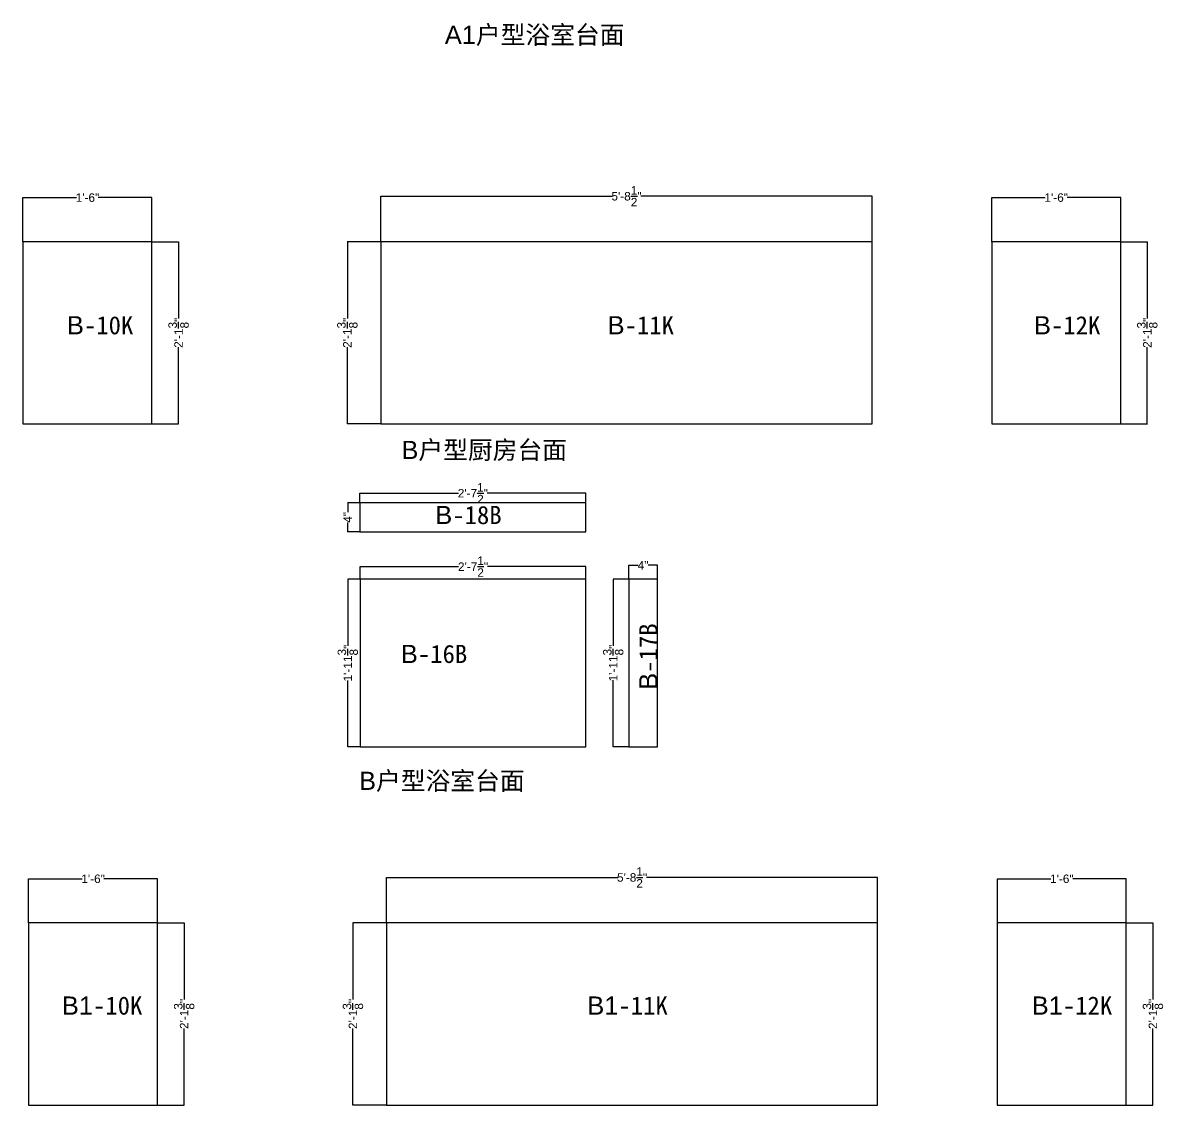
# Model space of a CAD drawing. Header units: inches. Extents: x -997106 to 39633, y -30199 to 1961.
# Drawn here: x 17407 to 21448, y -6293 to -2459 of the extents above; entities that cross this region are included whole.
import ezdxf

# ---------------------------------------------------------------- set-up
doc = ezdxf.new("R2010")
doc.units = ezdxf.units.IN
doc.header["$MEASUREMENT"] = 0
doc.layers.get('Defpoints').update_dxf_attribs({"color": 3})
doc.layers.add('编号', color=10, linetype='Continuous', plot=False)
doc.styles.get("Standard").update_dxf_attribs({"font": 'arial.ttf'})
doc.dimstyles.get("Standard").update_dxf_attribs({"dimtxt": 30, "dimasz": 1, "dimexe": 0.18, "dimexo": 0.0625, "dimgap": 0.09, "dimtad": 0, "dimtoh": 1, "dimdec": 4, "dimlfac": 0.03937, "dimzin": 0, "dimdsep": 46, "dimlunit": 4, "dimtxsty": 'Standard', "dimblk": 'ARCHTICK', "dimcen": 1, "dimadec": 0, "dimazin": 0, "dimtfac": 1, "dimtdec": 4, "dimtix": 1, "dimtofl": 0, "dimtmove": 2, "dimatfit": 3, "dimldrblk": 'ARCHTICK', "dimfxl": 1, "dimtolj": 1, "dimtzin": 0, "dimarcsym": 0})

# ---------------------------------------------------------------- blocks, each defined once
blk = doc.blocks.new('_ArchTick')
at = {"color": 0, "linetype": 'ByBlock', "const_width": 0.15}
blk.add_lwpolyline([(-0.5, -0.5), (0.5, 0.5)], dxfattribs=at)
blk = doc.blocks.new('*D104')
at = {"color": 0, "lineweight": -2, "transparency": 16777216}
for p, q in [((17407.8, -3234.5), (17407.8, -3078.3)), ((17407.8, -3078.5), (17597.7, -3078.5)), ((17864.8, -3078.5), (17674.8, -3078.5)), ((17864.8, -3234.5), (17864.8, -3078.3))]:
    blk.add_line(p, q, dxfattribs=at)
at = {"layer": 'Defpoints', "color": 0, "transparency": 16777216}
for p in [(17864.8, -3078.5), (17407.8, -3234.6), (17864.8, -3234.6)]:
    blk.add_point(p, dxfattribs=at)
at = {"color": 0, "lineweight": -2, "transparency": 16777216, "rotation": 180}
blk.add_blockref('_ArchTick', (17407.8, -3078.5), dxfattribs=at)
at = {"color": 0, "lineweight": -2, "transparency": 16777216}
blk.add_blockref('_ArchTick', (17864.8, -3078.5), dxfattribs=at)
at = {"color": 0, "transparency": 16777216, "insert": (17636.3, -3078.5), "char_height": 30, "attachment_point": 5}
blk.add_mtext('\\A1;1\'-6"', dxfattribs=at)
blk = doc.blocks.new('*D105')
at = {"color": 0, "lineweight": -2, "transparency": 16777216}
for p, q in [((17864.9, -3234.6), (17959.2, -3234.6)), ((17959, -3234.6), (17959, -3506)), ((17959, -3879.6), (17959, -3608.2)), ((17864.9, -3879.6), (17959.2, -3879.6))]:
    blk.add_line(p, q, dxfattribs=at)
at = {"layer": 'Defpoints', "color": 0, "transparency": 16777216}
for p in [(17864.8, -3234.6), (17864.8, -3879.6), (17959, -3879.6)]:
    blk.add_point(p, dxfattribs=at)
at = {"color": 0, "lineweight": -2, "transparency": 16777216}
for p, rotation in [((17959, -3234.6), 90), ((17959, -3879.6), 270)]:
    blk.add_blockref('_ArchTick', p, dxfattribs=dict(at, rotation=rotation))
at = {"color": 0, "transparency": 16777216, "insert": (17959, -3557.1), "char_height": 30, "attachment_point": 5, "rotation": 90}
blk.add_mtext('\\A1;2\'-1{\\H1x;\\S3/8;}"', dxfattribs=at)
blk = doc.blocks.new('*D106')
at = {"color": 0, "lineweight": -2, "transparency": 16777216}
for p, q in [((18676.1, -3234.5), (18676.1, -3073.4)), ((18676.1, -3073.5), (19495.2, -3073.5)), ((20416.1, -3073.5), (19597, -3073.5)), ((20416.1, -3234.5), (20416.1, -3073.4))]:
    blk.add_line(p, q, dxfattribs=at)
at = {"layer": 'Defpoints', "color": 0, "transparency": 16777216}
for p in [(20416.1, -3073.5), (18676.1, -3234.6), (20416.1, -3234.6)]:
    blk.add_point(p, dxfattribs=at)
at = {"color": 0, "lineweight": -2, "transparency": 16777216, "rotation": 180}
blk.add_blockref('_ArchTick', (18676.1, -3073.5), dxfattribs=at)
at = {"color": 0, "lineweight": -2, "transparency": 16777216}
blk.add_blockref('_ArchTick', (20416.1, -3073.5), dxfattribs=at)
at = {"color": 0, "transparency": 16777216, "insert": (19546.1, -3073.5), "char_height": 30, "attachment_point": 5}
blk.add_mtext('\\A1;5\'-8{\\H1x;\\S1/2;}"', dxfattribs=at)
blk = doc.blocks.new('*D107')
at = {"color": 0, "lineweight": -2, "transparency": 16777216}
for p, q in [((18676, -3234.6), (18556.9, -3234.6)), ((18557.1, -3234.6), (18557.1, -3506)), ((18557.1, -3879.6), (18557.1, -3608.2)), ((18676, -3879.6), (18556.9, -3879.6))]:
    blk.add_line(p, q, dxfattribs=at)
at = {"layer": 'Defpoints', "color": 0, "transparency": 16777216}
for p in [(18676.1, -3234.6), (18557.1, -3879.6), (18676.1, -3879.6)]:
    blk.add_point(p, dxfattribs=at)
at = {"color": 0, "lineweight": -2, "transparency": 16777216}
for p, rotation in [((18557.1, -3234.6), 90), ((18557.1, -3879.6), 270)]:
    blk.add_blockref('_ArchTick', p, dxfattribs=dict(at, rotation=rotation))
at = {"color": 0, "transparency": 16777216, "insert": (18557.1, -3557.1), "char_height": 30, "attachment_point": 5, "rotation": 90}
blk.add_mtext('\\A1;2\'-1{\\H1x;\\S3/8;}"', dxfattribs=at)
blk = doc.blocks.new('*D108')
at = {"color": 0, "lineweight": -2, "transparency": 16777216}
for p, q in [((20840.2, -3234.5), (20840.2, -3078.3)), ((20840.2, -3078.5), (21030.1, -3078.5)), ((21297.2, -3078.5), (21107.2, -3078.5)), ((21297.2, -3234.5), (21297.2, -3078.3))]:
    blk.add_line(p, q, dxfattribs=at)
at = {"layer": 'Defpoints', "color": 0, "transparency": 16777216}
for p in [(21297.2, -3078.5), (20840.2, -3234.6), (21297.2, -3234.6)]:
    blk.add_point(p, dxfattribs=at)
at = {"color": 0, "lineweight": -2, "transparency": 16777216, "rotation": 180}
blk.add_blockref('_ArchTick', (20840.2, -3078.5), dxfattribs=at)
at = {"color": 0, "lineweight": -2, "transparency": 16777216}
blk.add_blockref('_ArchTick', (21297.2, -3078.5), dxfattribs=at)
at = {"color": 0, "transparency": 16777216, "insert": (21068.7, -3078.5), "char_height": 30, "attachment_point": 5}
blk.add_mtext('\\A1;1\'-6"', dxfattribs=at)
blk = doc.blocks.new('*D109')
at = {"color": 0, "lineweight": -2, "transparency": 16777216}
for p, q in [((21297.3, -3234.6), (21391.6, -3234.6)), ((21391.4, -3234.6), (21391.4, -3506)), ((21391.4, -3879.6), (21391.4, -3608.2)), ((21297.3, -3879.6), (21391.6, -3879.6))]:
    blk.add_line(p, q, dxfattribs=at)
at = {"layer": 'Defpoints', "color": 0, "transparency": 16777216}
for p in [(21297.2, -3234.6), (21297.2, -3879.6), (21391.4, -3879.6)]:
    blk.add_point(p, dxfattribs=at)
at = {"color": 0, "lineweight": -2, "transparency": 16777216}
for p, rotation in [((21391.4, -3234.6), 90), ((21391.4, -3879.6), 270)]:
    blk.add_blockref('_ArchTick', p, dxfattribs=dict(at, rotation=rotation))
at = {"color": 0, "transparency": 16777216, "insert": (21391.4, -3557.1), "char_height": 30, "attachment_point": 5, "rotation": 90}
blk.add_mtext('\\A1;2\'-1{\\H1x;\\S3/8;}"', dxfattribs=at)
blk = doc.blocks.new('*D148')
at = {"color": 0, "lineweight": -2, "transparency": 16777216}
for p, q in [((17427.7, -5647.2), (17427.7, -5491)), ((17427.7, -5491.1), (17617.6, -5491.1)), ((17884.7, -5491.1), (17694.7, -5491.1)), ((17884.7, -5647.2), (17884.7, -5491))]:
    blk.add_line(p, q, dxfattribs=at)
at = {"layer": 'Defpoints', "color": 0, "transparency": 16777216}
for p in [(17884.7, -5491.1), (17427.7, -5647.2), (17884.7, -5647.2)]:
    blk.add_point(p, dxfattribs=at)
at = {"color": 0, "lineweight": -2, "transparency": 16777216, "rotation": 180}
blk.add_blockref('_ArchTick', (17427.7, -5491.1), dxfattribs=at)
at = {"color": 0, "lineweight": -2, "transparency": 16777216}
blk.add_blockref('_ArchTick', (17884.7, -5491.1), dxfattribs=at)
at = {"color": 0, "transparency": 16777216, "insert": (17656.2, -5491.1), "char_height": 30, "attachment_point": 5}
blk.add_mtext('\\A1;1\'-6"', dxfattribs=at)
blk = doc.blocks.new('*D149')
at = {"color": 0, "lineweight": -2, "transparency": 16777216}
for p, q in [((17884.7, -5647.2), (17979.1, -5647.2)), ((17978.9, -5647.2), (17978.9, -5918.6)), ((17978.9, -6292.2), (17978.9, -6020.9)), ((17884.7, -6292.2), (17979.1, -6292.2))]:
    blk.add_line(p, q, dxfattribs=at)
at = {"layer": 'Defpoints', "color": 0, "transparency": 16777216}
for p in [(17884.7, -5647.2), (17884.7, -6292.2), (17978.9, -6292.2)]:
    blk.add_point(p, dxfattribs=at)
at = {"color": 0, "lineweight": -2, "transparency": 16777216}
for p, rotation in [((17978.9, -5647.2), 90), ((17978.9, -6292.2), 270)]:
    blk.add_blockref('_ArchTick', p, dxfattribs=dict(at, rotation=rotation))
at = {"color": 0, "transparency": 16777216, "insert": (17978.9, -5969.7), "char_height": 30, "attachment_point": 5, "rotation": 90}
blk.add_mtext('\\A1;2\'-1{\\H1x;\\S3/8;}"', dxfattribs=at)
blk = doc.blocks.new('*D150')
at = {"color": 0, "lineweight": -2, "transparency": 16777216}
for p, q in [((18695.9, -5647.2), (18695.9, -5486)), ((18695.9, -5486.2), (19515, -5486.2)), ((20435.9, -5486.2), (19616.8, -5486.2)), ((20435.9, -5647.2), (20435.9, -5486))]:
    blk.add_line(p, q, dxfattribs=at)
at = {"layer": 'Defpoints', "color": 0, "transparency": 16777216}
for p in [(20435.9, -5486.2), (18695.9, -5647.2), (20435.9, -5647.2)]:
    blk.add_point(p, dxfattribs=at)
at = {"color": 0, "lineweight": -2, "transparency": 16777216, "rotation": 180}
blk.add_blockref('_ArchTick', (18695.9, -5486.2), dxfattribs=at)
at = {"color": 0, "lineweight": -2, "transparency": 16777216}
blk.add_blockref('_ArchTick', (20435.9, -5486.2), dxfattribs=at)
at = {"color": 0, "transparency": 16777216, "insert": (19565.9, -5486.2), "char_height": 30, "attachment_point": 5}
blk.add_mtext('\\A1;5\'-8{\\H1x;\\S1/2;}"', dxfattribs=at)
blk = doc.blocks.new('*D151')
at = {"color": 0, "lineweight": -2, "transparency": 16777216}
for p, q in [((18695.9, -5647.2), (18576.8, -5647.2)), ((18576.9, -5647.2), (18576.9, -5918.6)), ((18576.9, -6292.2), (18576.9, -6020.9)), ((18695.9, -6292.2), (18576.8, -6292.2))]:
    blk.add_line(p, q, dxfattribs=at)
at = {"layer": 'Defpoints', "color": 0, "transparency": 16777216}
for p in [(18695.9, -5647.2), (18576.9, -6292.2), (18695.9, -6292.2)]:
    blk.add_point(p, dxfattribs=at)
at = {"color": 0, "lineweight": -2, "transparency": 16777216}
for p, rotation in [((18576.9, -5647.2), 90), ((18576.9, -6292.2), 270)]:
    blk.add_blockref('_ArchTick', p, dxfattribs=dict(at, rotation=rotation))
at = {"color": 0, "transparency": 16777216, "insert": (18576.9, -5969.7), "char_height": 30, "attachment_point": 5, "rotation": 90}
blk.add_mtext('\\A1;2\'-1{\\H1x;\\S3/8;}"', dxfattribs=at)
blk = doc.blocks.new('*D152')
at = {"color": 0, "lineweight": -2, "transparency": 16777216}
for p, q in [((20860.1, -5647.2), (20860.1, -5491)), ((20860.1, -5491.1), (21050, -5491.1)), ((21317.1, -5491.1), (21127.1, -5491.1)), ((21317.1, -5647.2), (21317.1, -5491))]:
    blk.add_line(p, q, dxfattribs=at)
at = {"layer": 'Defpoints', "color": 0, "transparency": 16777216}
for p in [(21317.1, -5491.1), (20860.1, -5647.2), (21317.1, -5647.2)]:
    blk.add_point(p, dxfattribs=at)
at = {"color": 0, "lineweight": -2, "transparency": 16777216, "rotation": 180}
blk.add_blockref('_ArchTick', (20860.1, -5491.1), dxfattribs=at)
at = {"color": 0, "lineweight": -2, "transparency": 16777216}
blk.add_blockref('_ArchTick', (21317.1, -5491.1), dxfattribs=at)
at = {"color": 0, "transparency": 16777216, "insert": (21088.6, -5491.1), "char_height": 30, "attachment_point": 5}
blk.add_mtext('\\A1;1\'-6"', dxfattribs=at)
blk = doc.blocks.new('*D153')
at = {"color": 0, "lineweight": -2, "transparency": 16777216}
for p, q in [((21317.1, -5647.2), (21411.5, -5647.2)), ((21411.3, -5647.2), (21411.3, -5918.6)), ((21411.3, -6292.2), (21411.3, -6020.9)), ((21317.1, -6292.2), (21411.5, -6292.2))]:
    blk.add_line(p, q, dxfattribs=at)
at = {"layer": 'Defpoints', "color": 0, "transparency": 16777216}
for p in [(21317.1, -5647.2), (21317.1, -6292.2), (21411.3, -6292.2)]:
    blk.add_point(p, dxfattribs=at)
at = {"color": 0, "lineweight": -2, "transparency": 16777216}
for p, rotation in [((21411.3, -5647.2), 90), ((21411.3, -6292.2), 270)]:
    blk.add_blockref('_ArchTick', p, dxfattribs=dict(at, rotation=rotation))
at = {"color": 0, "transparency": 16777216, "insert": (21411.3, -5969.7), "char_height": 30, "attachment_point": 5, "rotation": 90}
blk.add_mtext('\\A1;2\'-1{\\H1x;\\S3/8;}"', dxfattribs=at)
blk = doc.blocks.new('*D1202')
at = {"color": 0, "lineweight": -2, "transparency": 16777216}
for p, q in [((19554, -4429.8), (19498.9, -4429.8)), ((19499.1, -4429.8), (19499.1, -4665.7)), ((19499.1, -5023.8), (19499.1, -4787.9)), ((19554, -5023.8), (19498.9, -5023.8))]:
    blk.add_line(p, q, dxfattribs=at)
at = {"layer": 'Defpoints', "color": 0, "transparency": 16777216}
for p in [(19554, -4429.8), (19499.1, -5023.8), (19554, -5023.8)]:
    blk.add_point(p, dxfattribs=at)
at = {"color": 0, "lineweight": -2, "transparency": 16777216}
for p, rotation in [((19499.1, -4429.8), 90), ((19499.1, -5023.8), 270)]:
    blk.add_blockref('_ArchTick', p, dxfattribs=dict(at, rotation=rotation))
at = {"color": 0, "transparency": 16777216, "insert": (19499.1, -4726.8), "char_height": 30, "attachment_point": 5, "rotation": 90}
blk.add_mtext('\\A1;1\'-11{\\H1x;\\S3/8;}"', dxfattribs=at)
blk = doc.blocks.new('*D1203')
at = {"color": 0, "lineweight": -2, "transparency": 16777216}
for p, q in [((19554, -4429.7), (19554, -4380.5)), ((19554, -4380.7), (19587.1, -4380.7)), ((19656, -4380.7), (19623, -4380.7)), ((19656, -4429.7), (19656, -4380.5))]:
    blk.add_line(p, q, dxfattribs=at)
at = {"layer": 'Defpoints', "color": 0, "transparency": 16777216}
for p in [(19656, -4380.7), (19554, -4429.8), (19656, -4429.8)]:
    blk.add_point(p, dxfattribs=at)
at = {"color": 0, "lineweight": -2, "transparency": 16777216, "rotation": 180}
blk.add_blockref('_ArchTick', (19554, -4380.7), dxfattribs=at)
at = {"color": 0, "lineweight": -2, "transparency": 16777216}
blk.add_blockref('_ArchTick', (19656, -4380.7), dxfattribs=at)
at = {"color": 0, "transparency": 16777216, "insert": (19605, -4380.7), "char_height": 30, "attachment_point": 5}
blk.add_mtext('\\A1;4"', dxfattribs=at)
blk = doc.blocks.new('*D1204')
at = {"color": 0, "lineweight": -2, "transparency": 16777216}
for p, q in [((18602.5, -4430), (18602.5, -4385.3)), ((18602.5, -4385.4), (18951.4, -4385.4)), ((19402.5, -4385.4), (19053.7, -4385.4)), ((19402.5, -4430), (19402.5, -4385.3))]:
    blk.add_line(p, q, dxfattribs=at)
at = {"layer": 'Defpoints', "color": 0, "transparency": 16777216}
for p in [(19402.5, -4385.4), (18602.5, -4430), (19402.5, -4430)]:
    blk.add_point(p, dxfattribs=at)
at = {"color": 0, "lineweight": -2, "transparency": 16777216, "rotation": 180}
blk.add_blockref('_ArchTick', (18602.5, -4385.4), dxfattribs=at)
at = {"color": 0, "lineweight": -2, "transparency": 16777216}
blk.add_blockref('_ArchTick', (19402.5, -4385.4), dxfattribs=at)
at = {"color": 0, "transparency": 16777216, "insert": (19002.5, -4385.4), "char_height": 30, "attachment_point": 5}
blk.add_mtext('\\A1;2\'-7{\\H1x;\\S1/2;}"', dxfattribs=at)
blk = doc.blocks.new('*D1205')
at = {"color": 0, "lineweight": -2, "transparency": 16777216}
for p, q in [((18602.5, -4430), (18558.5, -4430)), ((18558.7, -4430), (18558.7, -4665.9)), ((18558.7, -5024), (18558.7, -4788.1)), ((18602.5, -5024), (18558.5, -5024))]:
    blk.add_line(p, q, dxfattribs=at)
at = {"layer": 'Defpoints', "color": 0, "transparency": 16777216}
for p in [(18602.5, -4430), (18558.7, -5024), (18602.5, -5024)]:
    blk.add_point(p, dxfattribs=at)
at = {"color": 0, "lineweight": -2, "transparency": 16777216}
for p, rotation in [((18558.7, -4430), 90), ((18558.7, -5024), 270)]:
    blk.add_blockref('_ArchTick', p, dxfattribs=dict(at, rotation=rotation))
at = {"color": 0, "transparency": 16777216, "insert": (18558.7, -4727), "char_height": 30, "attachment_point": 5, "rotation": 90}
blk.add_mtext('\\A1;1\'-11{\\H1x;\\S3/8;}"', dxfattribs=at)
blk = doc.blocks.new('*D1206')
at = {"color": 0, "lineweight": -2, "transparency": 16777216}
for p, q in [((18601.7, -4159.9), (18558.1, -4159.9)), ((18558.3, -4159.9), (18558.3, -4192.9)), ((18558.3, -4261.9), (18558.3, -4228.8)), ((18601.7, -4261.9), (18558.1, -4261.9))]:
    blk.add_line(p, q, dxfattribs=at)
at = {"layer": 'Defpoints', "color": 0, "transparency": 16777216}
for p in [(18601.8, -4159.9), (18558.3, -4261.9), (18601.8, -4261.9)]:
    blk.add_point(p, dxfattribs=at)
at = {"color": 0, "lineweight": -2, "transparency": 16777216}
for p, rotation in [((18558.3, -4159.9), 90), ((18558.3, -4261.9), 270)]:
    blk.add_blockref('_ArchTick', p, dxfattribs=dict(at, rotation=rotation))
at = {"color": 0, "transparency": 16777216, "insert": (18558.3, -4210.9), "char_height": 30, "attachment_point": 5, "rotation": 90}
blk.add_mtext('\\A1;4"', dxfattribs=at)
blk = doc.blocks.new('*D1207')
at = {"color": 0, "lineweight": -2, "transparency": 16777216}
for p, q in [((18601.8, -4159.8), (18601.8, -4125.1)), ((18601.8, -4125.3), (18950.6, -4125.3)), ((19401.8, -4125.3), (19052.9, -4125.3)), ((19401.8, -4159.8), (19401.8, -4125.1))]:
    blk.add_line(p, q, dxfattribs=at)
at = {"layer": 'Defpoints', "color": 0, "transparency": 16777216}
for p in [(18601.8, -4159.9), (19401.8, -4125.3), (19401.8, -4159.9)]:
    blk.add_point(p, dxfattribs=at)
at = {"color": 0, "lineweight": -2, "transparency": 16777216, "rotation": 180}
blk.add_blockref('_ArchTick', (18601.8, -4125.3), dxfattribs=at)
at = {"color": 0, "lineweight": -2, "transparency": 16777216}
blk.add_blockref('_ArchTick', (19401.8, -4125.3), dxfattribs=at)
at = {"color": 0, "transparency": 16777216, "insert": (19001.8, -4125.3), "char_height": 30, "attachment_point": 5}
blk.add_mtext('\\A1;2\'-7{\\H1x;\\S1/2;}"', dxfattribs=at)

msp = doc.modelspace()

# ---------------------------------------------------------------- linework, layer by layer
for points in [[(17407.78982, -3879.60225), (17864.78982, -3879.60225), (17864.78982, -3234.60225), (17407.78982, -3234.60225)], [(18676.07498, -3879.60225), (20416.07498, -3879.60225), (20416.07498, -3234.60225), (18676.07498, -3234.60225)], [(20840.18913, -3879.60225), (21297.18913, -3879.60225), (21297.18913, -3234.60225), (20840.18913, -3234.60225)], [(18601.78797, -4261.88194), (19401.78797, -4261.88194), (19401.78797, -4159.88194), (18601.78797, -4159.88194)], [(18602.52125, -5024.01431), (19402.52125, -5024.01431), (19402.52125, -4430.01431), (18602.52125, -4430.01431)], [(19554.02714, -5023.76782), (19656.02714, -5023.76782), (19656.02714, -4429.76782), (19554.02714, -4429.76782)], [(17427.65722, -6292.24863), (17884.65722, -6292.24863), (17884.65722, -5647.24863), (17427.65722, -5647.24863)], [(18695.94239, -6292.24863), (20435.94239, -6292.24863), (20435.94239, -5647.24863), (18695.94239, -5647.24863)], [(20860.05654, -6292.24863), (21317.05654, -6292.24863), (21317.05654, -5647.24863), (20860.05654, -5647.24863)]]:
    msp.add_lwpolyline(points, close=True)

# ---------------------------------------------------------------- texts
at = {"char_height": 64.3508622, "attachment_point": 1}
for s, insert in [('A1{\\fSimSun|b0|i0|c134|p2;户型浴室台面}', (18902.53129, -2469.52798)), ('B{\\fSimSun|b0|i0|c134|p2;户型厨房台面}', (18748.84238, -3939.87098)), ('B{\\fSimSun|b0|i0|c134|p2;户型浴室台面}', (18598.71602, -5111.73117))]:
    msp.add_mtext(s, dxfattribs=dict(at, insert=insert))
at = {"layer": '编号', "char_height": 64.3508622, "attachment_point": 1}
for s, insert in [('B{\\fSimSun|b0|i0|c134|p2;-10K}', (17563.6983, -3498.27257)), ('B{\\fSimSun|b0|i0|c134|p2;-11K}', (19479.37034, -3498.27257)), ('B{\\fSimSun|b0|i0|c134|p2;-12K}', (20990.12412, -3498.27257)), ('B{\\fSimSun|b0|i0|c134|p2;-18B}', (18868.79751, -4170.32882)), ('B{\\fSimSun|b0|i0|c134|p2;-16B}', (18746.86546, -4662.40007)), ('B1{\\fSimSun|b0|i0|c134|p2;-10K}', (17545.82247, -5907.81139)), ('B1{\\fSimSun|b0|i0|c134|p2;-11K}', (19407.43732, -5907.81139)), ('B1{\\fSimSun|b0|i0|c134|p2;-12K}', (20982.08386, -5907.81139))]:
    msp.add_mtext(s, dxfattribs=dict(at, insert=insert))
at = {"layer": '编号', "insert": (19591.41291, -4821.43714), "char_height": 64.3508622, "attachment_point": 1, "rotation": 90}
msp.add_mtext('B{\\fSimSun|b0|i0|c134|p2;-17B}', dxfattribs=at)

# ---------------------------------------------------------------- dimensions: what is measured, and where the dimension line sits
for base, p1, p2, picture, middle in [((17864.78982, -3078.50283), (17407.78982, -3234.60225), (17864.78982, -3234.60225), '*D104', (17636.28982, -3078.50283)), ((20416.07498, -3073.53948), (18676.07498, -3234.60225), (20416.07498, -3234.60225), '*D106', (19546.07498, -3073.53948)), ((21297.18913, -3078.50283), (20840.18913, -3234.60225), (21297.18913, -3234.60225), '*D108', (21068.68913, -3078.50283)), ((19401.78797, -4125.2535), (18601.78797, -4159.88194), (19401.78797, -4159.88194), '*D1207', (19001.78797, -4125.2535)), ((19402.52125, -4385.44748), (18602.52125, -4430.01431), (19402.52125, -4430.01431), '*D1204', (19002.52125, -4385.44748)), ((19656.02714, -4380.66696), (19554.02714, -4429.76782), (19656.02714, -4429.76782), '*D1203', (19605.02714, -4380.66696)), ((20435.94239, -5486.18587), (18695.94239, -5647.24863), (20435.94239, -5647.24863), '*D150', (19565.94239, -5486.18587)), ((17884.65722, -5491.14921), (17427.65722, -5647.24863), (17884.65722, -5647.24863), '*D148', (17656.15722, -5491.14921)), ((21317.05654, -5491.14921), (20860.05654, -5647.24863), (21317.05654, -5647.24863), '*D152', (21088.55654, -5491.14921))]:
    dim = msp.add_linear_dim(base=base, p1=p1, p2=p2, dimstyle='Standard')
    dim.commit()
    dim.dimension.update_dxf_attribs({"geometry": picture, "text_midpoint": middle})
for base, p1, p2, picture, middle in [((17959.0397955512, -3879.6022472366), (17864.7898159265, -3234.6022472366), (17864.7898159265, -3879.6022472366), '*D105', (17959.0397955512, -3557.1022472366)), ((18557.0663865162, -3879.6022472366), (18676.0749809049, -3234.6022472366), (18676.0749809049, -3879.6022472366), '*D107', (18557.0663865162, -3557.1022472366)), ((21391.4391110169, -3879.6022472366), (21297.1891313922, -3234.6022472366), (21297.1891313922, -3879.6022472366), '*D109', (21391.4391110168, -3557.1022472366)), ((18558.25221, -4261.88194), (18601.78797, -4159.88194), (18601.78797, -4261.88194), '*D1206', (18558.25221, -4210.88194)), ((18558.70164, -5024.01431), (18602.52125, -4430.01431), (18602.52125, -5024.01431), '*D1205', (18558.70164, -4727.01431)), ((19499.08145, -5023.76782), (19554.02714, -4429.76782), (19554.02714, -5023.76782), '*D1202', (19499.08145, -4726.76782)), ((17978.9072014734, -6292.2486315393), (17884.6572218487, -5647.2486315393), (17884.6572218487, -6292.2486315393), '*D149', (17978.9072014734, -5969.7486315393)), ((18576.9337924384, -6292.2486315393), (18695.9423868271, -5647.2486315393), (18695.9423868271, -6292.2486315393), '*D151', (18576.9337924384, -5969.7486315393)), ((21411.3065169391, -6292.2486315393), (21317.0565373144, -5647.2486315393), (21317.0565373144, -6292.2486315393), '*D153', (21411.3065169391, -5969.7486315393))]:
    dim = msp.add_linear_dim(base=base, p1=p1, p2=p2, angle=90, dimstyle='Standard')
    dim.commit()
    dim.dimension.update_dxf_attribs({"geometry": picture, "text_midpoint": middle})

doc.saveas('drawing.dxf')
